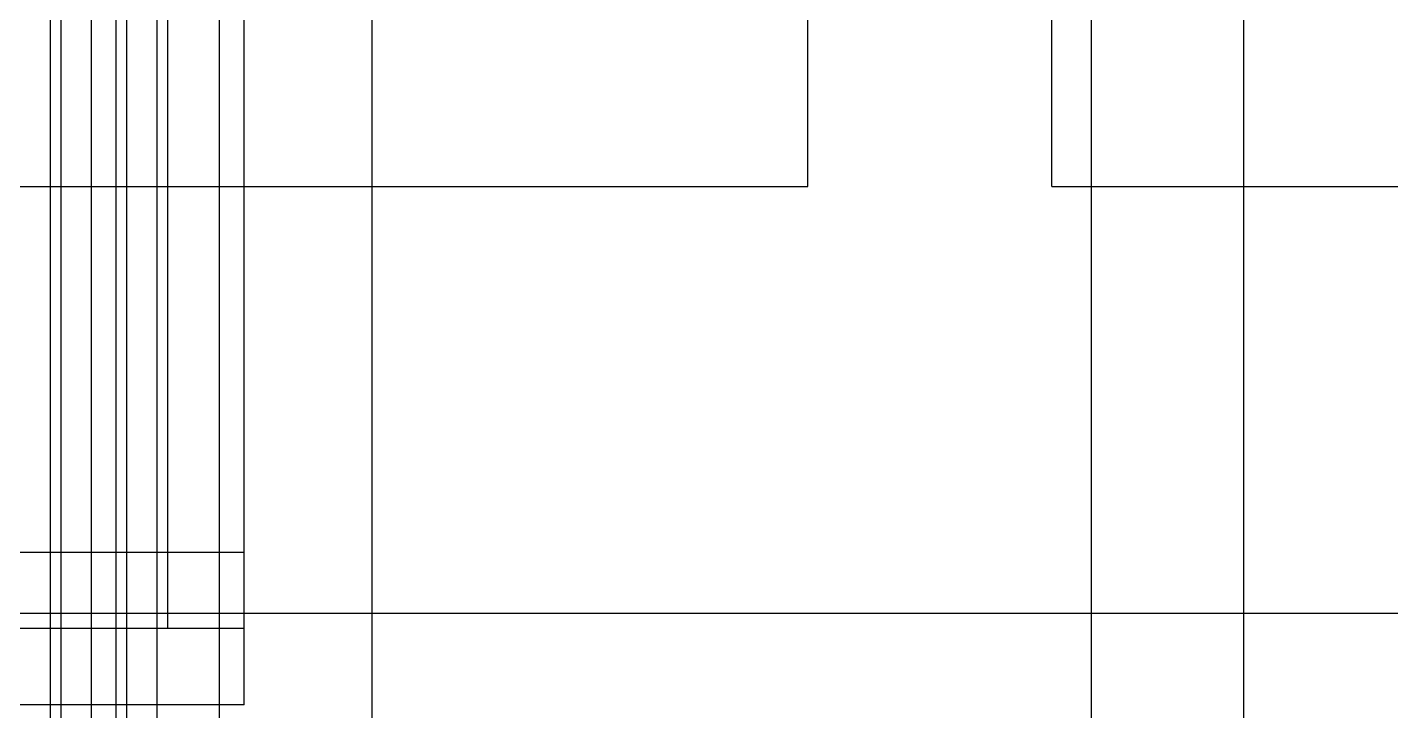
# Model space of a CAD drawing. Header units: millimetres. Extents: x -1355 to 669, y -1138 to 733.
# Drawn here: x -886.81 to -842.08, y 11.8 to 34.22 of the extents above; entities that cross this region are included whole.
import ezdxf

# ---------------------------------------------------------------- set-up
doc = ezdxf.new("R2010")
doc.units = ezdxf.units.MM
doc.layers.add('HIDDEN', color=8, linetype='Continuous')
doc.layers.add('VISIBLE', color=7, linetype='Continuous')

msp = doc.modelspace()

# ---------------------------------------------------------------- linework, layer by layer
at = {"layer": 'HIDDEN'}
for points in [[(-883.548, 6.03), (-883.548, 118.75)], [(-883.548, 6.03), (-883.548, 118.75)], [(-882.548, 6.03), (-882.548, 118.75)], [(-882.548, 6.03), (-882.548, 118.75)], [(-883.898, 6.53), (-883.898, 118.25)], [(-883.898, 6.53), (-883.898, 118.25)], [(-883.898, 6.53), (-883.898, 118.25)], [(-883.898, 6.53), (-883.898, 118.25)], [(-883.898, 6.53), (-883.898, 118.25)], [(-883.898, 6.53), (-883.898, 118.25)], [(-883.548, 6.53), (-883.548, 118.25)], [(-883.548, 6.53), (-883.548, 118.25)], [(-883.548, 6.53), (-883.548, 118.25)], [(-883.548, 6.53), (-883.548, 118.25)], [(-883.548, 6.53), (-883.548, 118.25)], [(-883.548, 6.53), (-883.548, 118.25)], [(-861.198, 29), (-861.198, 93)], [(-861.198, 29), (-861.198, 93)], [(-853.198, 29), (-853.198, 93)], [(-853.198, 29), (-853.198, 93)], [(-885.698, 7.13), (-885.698, 70.85)], [(-885.698, 7.13), (-885.698, 70.85)], [(-884.698, 7.13), (-884.698, 70.85)], [(-884.698, 7.13), (-884.698, 70.85)], [(-886.048, 7.63), (-886.048, 70.35)], [(-886.048, 7.63), (-886.048, 70.35)], [(-886.048, 7.63), (-886.048, 70.35)], [(-886.048, 7.63), (-886.048, 70.35)], [(-886.048, 7.63), (-886.048, 70.35)], [(-886.048, 7.63), (-886.048, 70.35)], [(-885.698, 7.63), (-885.698, 70.35)], [(-885.698, 7.63), (-885.698, 70.35)], [(-885.698, 7.63), (-885.698, 70.35)], [(-885.698, 7.63), (-885.698, 70.35)], [(-885.698, 7.63), (-885.698, 70.35)], [(-885.698, 7.63), (-885.698, 70.35)], [(-884.698, 14.5), (-884.698, 68.5)], [(-884.698, 14.5), (-884.698, 68.5)], [(-882.198, 14.5), (-882.198, 68.5)], [(-882.198, 14.5), (-882.198, 68.5)], [(-882.198, 14.5), (-882.198, 68.5)], [(-879.698, 14.5), (-879.698, 68.5)], [(-879.698, 14.5), (-879.698, 68.5)], [(-885.698, 6.69), (-885.698, 52.55)], [(-885.698, 6.69), (-885.698, 52.55)], [(-884.698, 6.69), (-884.698, 52.55)], [(-884.698, 6.69), (-884.698, 52.55)], [(-886.048, 7.19), (-886.048, 52.05)], [(-886.048, 7.19), (-886.048, 52.05)], [(-886.048, 7.19), (-886.048, 52.05)], [(-886.048, 7.19), (-886.048, 52.05)], [(-886.048, 7.19), (-886.048, 52.05)], [(-886.048, 7.19), (-886.048, 52.05)], [(-885.698, 7.19), (-885.698, 52.05)], [(-885.698, 7.19), (-885.698, 52.05)], [(-885.698, 7.19), (-885.698, 52.05)], [(-885.698, 7.19), (-885.698, 52.05)], [(-885.698, 7.19), (-885.698, 52.05)], [(-885.698, 7.19), (-885.698, 52.05)], [(-880.498, 5), (-880.498, 35.5)], [(-880.498, 5), (-880.498, 35.5)], [(-880.498, 5), (-880.498, 35.5)], [(-880.498, 5), (-880.498, 35.5)], [(-875.498, 5), (-875.498, 35.5)], [(-875.498, 5), (-875.498, 35.5)], [(-875.498, 5), (-875.498, 35.5)], [(-875.498, 5), (-875.498, 35.5)], [(-851.898, 5), (-851.898, 35.5)], [(-851.898, 5), (-851.898, 35.5)], [(-851.898, 5), (-851.898, 35.5)], [(-851.898, 5), (-851.898, 35.5)], [(-846.898, 5), (-846.898, 35.5)], [(-846.898, 5), (-846.898, 35.5)], [(-846.898, 5), (-846.898, 35.5)], [(-846.898, 5), (-846.898, 35.5)], [(-913.198, 29), (-861.198, 29)], [(-913.198, 29), (-861.198, 29)], [(-853.198, 29), (-801.198, 29)], [(-853.198, 29), (-801.198, 29)], [(-879.698, 17), (-954.698, 17)], [(-879.698, 17), (-954.698, 17)], [(-879.698, 12), (-879.698, 17)], [(-879.698, 12), (-879.698, 17)], [(-1007.198, 15), (-767.198, 15)], [(-1007.198, 15), (-767.198, 15)], [(-882.198, 14.5), (-952.198, 14.5)], [(-882.198, 14.5), (-952.198, 14.5)], [(-882.198, 14.5), (-952.198, 14.5)], [(-879.698, 14.5), (-884.698, 14.5)], [(-879.698, 14.5), (-884.698, 14.5)], [(-879.698, 12), (-954.698, 12)], [(-879.698, 12), (-954.698, 12)]]:
    msp.add_lwpolyline(points, dxfattribs=at)
at = {"layer": 'VISIBLE'}
for points in [[(-882.198, 14.5), (-882.198, 68.5)], [(-882.198, 14.5), (-952.198, 14.5)]]:
    msp.add_lwpolyline(points, dxfattribs=at)

doc.saveas('drawing.dxf')
